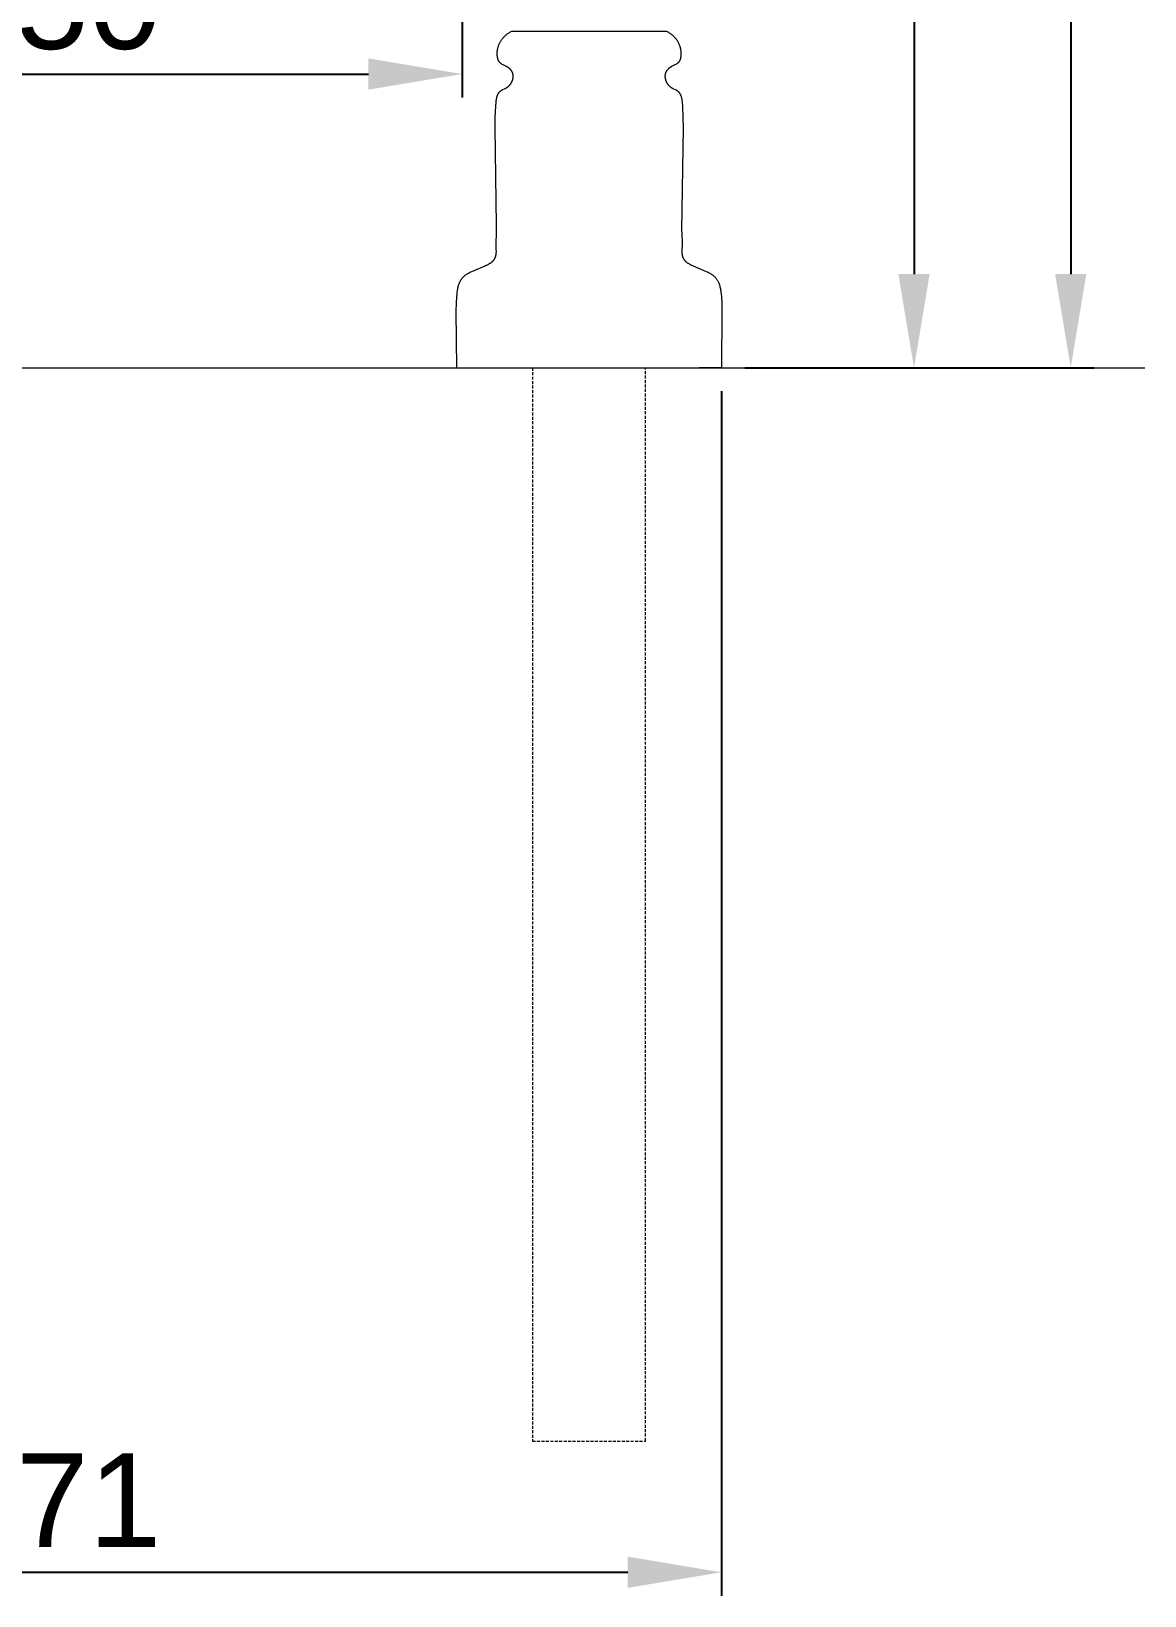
# Model space of a CAD drawing. Header units: millimetres. Extents: x 311 to 4068, y 1050 to 3803.
# Drawn here: x 730 to 1205, y 2025 to 2693 of the extents above; entities that cross this region are included whole.
import ezdxf

# ---------------------------------------------------------------- set-up
doc = ezdxf.new("R2010")
doc.units = ezdxf.units.MM
doc.linetypes.add('HIDDEN', pattern=[1.905, 1.27, -0.635])
for name, color, linetype, lineweight in [('ZANO_R', 7, 'Continuous', 0), ('ZANO_R_przerywana', 7, 'HIDDEN', 0), ('ZANO_W', 1, 'Continuous', 0)]:
    doc.layers.add(name, color=color, linetype=linetype, lineweight=lineweight)
doc.styles.get("Standard").update_dxf_attribs({"font": 'ARIALUNI.TTF'})
doc.dimstyles.new('pl i ang', dxfattribs={"dimtxt": 50, "dimasz": 50, "dimexe": 1.25, "dimexo": 0.625, "dimgap": 10, "dimtad": 1, "dimtoh": 1, "dimtxsty": 'Standard', "dimcen": 2.5, "dimclrd": 1, "dimclre": 1, "dimclrt": 1, "dimadec": 0, "dimazin": 0, "dimtfac": 1, "dimtmove": 0, "dimatfit": 3, "dimfxl": 1, "dimarcsym": 1})

# ---------------------------------------------------------------- blocks, each defined once
blk = doc.blocks.new('*D396')
at = {"layer": 'ZANO_W', "color": 1, "lineweight": -2}
for p, q in [((453.09, 2539.42), (453.09, 2025.45)), ((1024.39, 2539.42), (1024.39, 2025.45)), ((493.09, 2035.45), (984.39, 2035.45))]:
    blk.add_line(p, q, dxfattribs=at)
at = {"layer": 'ZANO_W', "color": 1}
for points in [[(493.09, 2042.12), (493.09, 2028.78), (453.09, 2035.45)], [(984.39, 2028.78), (984.39, 2042.12), (1024.39, 2035.45)]]:
    blk.add_solid(points, dxfattribs=at)
at = {"layer": 'ZANO_W', "color": 1, "insert": (738.74, 2065.89), "char_height": 40, "attachment_point": 5}
blk.add_mtext('571', dxfattribs=at)
blk = doc.blocks.new('*D403')
at = {"layer": 'ZANO_W', "color": 1, "lineweight": -2}
for p, q in [((977.97, 3485.19), (1116.58, 3485.19)), ((1106.58, 3445.19), (1106.58, 2589.42)), ((1034.39, 2549.42), (1116.58, 2549.42))]:
    blk.add_line(p, q, dxfattribs=at)
at = {"layer": 'ZANO_W', "color": 1}
for points in [[(1113.24, 3445.19), (1099.91, 3445.19), (1106.58, 3485.19)], [(1099.91, 2589.42), (1113.24, 2589.42), (1106.58, 2549.42)]]:
    blk.add_solid(points, dxfattribs=at)
at = {"layer": 'ZANO_W', "color": 1, "insert": (1076.14, 3017.3), "char_height": 40, "attachment_point": 5, "rotation": 90}
blk.add_mtext('936', dxfattribs=at)
blk = doc.blocks.new('*D407')
at = {"layer": 'ZANO_W', "color": 1, "lineweight": -2}
for p, q in [((563.75, 2930.86), (563.75, 2664.75)), ((913.74, 2930.86), (913.74, 2664.75)), ((603.75, 2674.75), (873.74, 2674.75))]:
    blk.add_line(p, q, dxfattribs=at)
at = {"layer": 'ZANO_W', "color": 1}
for points in [[(603.75, 2681.41), (603.75, 2668.08), (563.75, 2674.75)], [(873.74, 2668.08), (873.74, 2681.41), (913.74, 2674.75)]]:
    blk.add_solid(points, dxfattribs=at)
at = {"layer": 'ZANO_W', "color": 1, "insert": (738.75, 2705.18), "char_height": 40, "attachment_point": 5}
blk.add_mtext('350', dxfattribs=at)
blk = doc.blocks.new('*D409')
at = {"layer": 'ZANO_W', "color": 1, "lineweight": -2}
for p, q in [((748.74, 3712.07), (1183.47, 3712.07)), ((1173.47, 3672.07), (1173.47, 2589.42)), ((1034.37, 2549.42), (1183.47, 2549.42))]:
    blk.add_line(p, q, dxfattribs=at)
at = {"layer": 'ZANO_W', "color": 1}
for points in [[(1180.14, 3672.07), (1166.81, 3672.07), (1173.47, 3712.07)], [(1166.81, 2589.42), (1180.14, 2589.42), (1173.47, 2549.42)]]:
    blk.add_solid(points, dxfattribs=at)
at = {"layer": 'ZANO_W', "color": 1, "insert": (1143.04, 3130.74), "char_height": 40, "attachment_point": 5, "rotation": 90}
blk.add_mtext('1163', dxfattribs=at)

msp = doc.modelspace()

# ---------------------------------------------------------------- linework, layer by layer
at = {"layer": 'ZANO_R'}
for p, q in [((931.16, 2690.17), (931.36, 2690.41)), ((931.36, 2690.41), (931.58, 2690.64)), ((931.58, 2690.64), (931.8, 2690.86)), ((931.8, 2690.86), (932.02, 2691.08)), ((932.02, 2691.08), (932.25, 2691.29)), ((932.25, 2691.29), (932.49, 2691.49)), ((932.49, 2691.49), (932.74, 2691.68)), ((932.74, 2691.68), (932.98, 2691.87)), ((932.98, 2691.87), (933.24, 2692.05)), ((933.24, 2692.05), (933.5, 2692.23)), ((933.5, 2692.23), (933.76, 2692.39)), ((933.76, 2692.39), (934.03, 2692.55)), ((934.03, 2692.55), (934.31, 2692.71)), ((934.31, 2692.71), (934.59, 2692.85)), ((934.59, 2692.85), (934.87, 2692.99)), ((934.87, 2692.99), (934.87, 2692.99)), ((934.87, 2692.99), (934.87, 2692.99)), ((934.87, 2692.99), (934.88, 2692.99)), ((934.88, 2692.99), (934.95, 2692.99)), ((934.95, 2692.99), (935.23, 2692.99)), ((935.23, 2692.99), (936.49, 2692.99)), ((936.49, 2692.99), (942.13, 2692.99)), ((942.13, 2692.99), (963.43, 2692.99)), ((963.43, 2692.99), (995.36, 2692.99)), ((995.36, 2692.99), (1000.92, 2692.99)), ((1000.92, 2692.99), (1001.2, 2692.85)), ((1001.2, 2692.85), (1001.48, 2692.71)), ((1001.48, 2692.71), (1001.76, 2692.55)), ((1001.76, 2692.55), (1002.03, 2692.39)), ((1002.03, 2692.39), (1002.29, 2692.23)), ((1002.29, 2692.23), (1002.55, 2692.05)), ((1002.55, 2692.05), (1002.8, 2691.87)), ((1002.8, 2691.87), (1003.05, 2691.68)), ((1003.05, 2691.68), (1003.3, 2691.49)), ((1003.3, 2691.49), (1003.53, 2691.29)), ((1003.53, 2691.29), (1003.77, 2691.08)), ((1003.77, 2691.08), (1003.99, 2690.86)), ((1003.99, 2690.86), (1004.21, 2690.64)), ((1004.21, 2690.64), (1004.42, 2690.41)), ((1004.42, 2690.41), (1004.63, 2690.17)), ((928.68, 2683.68), (928.69, 2683.87)), ((928.68, 2683.49), (928.68, 2683.68)), ((928.69, 2683.87), (928.7, 2684.06)), ((928.7, 2684.06), (928.71, 2684.26)), ((928.71, 2684.26), (928.73, 2684.45)), ((928.73, 2684.45), (928.75, 2684.64)), ((928.75, 2684.64), (928.78, 2684.84)), ((928.78, 2684.84), (928.81, 2685.03)), ((928.81, 2685.03), (928.84, 2685.22)), ((928.84, 2685.22), (928.87, 2685.41)), ((928.87, 2685.41), (928.91, 2685.6)), ((928.91, 2685.6), (928.96, 2685.78)), ((928.96, 2685.78), (929, 2685.97)), ((929, 2685.97), (929.05, 2686.16)), ((929.05, 2686.16), (929.12, 2686.41)), ((929.12, 2686.41), (929.2, 2686.67)), ((929.2, 2686.67), (929.29, 2686.92)), ((929.29, 2686.92), (929.38, 2687.17)), ((929.38, 2687.17), (929.48, 2687.42)), ((929.48, 2687.42), (929.58, 2687.66)), ((929.58, 2687.66), (929.69, 2687.9)), ((929.69, 2687.9), (929.81, 2688.14)), ((929.81, 2688.14), (929.93, 2688.38)), ((929.93, 2688.38), (930.06, 2688.61)), ((930.06, 2688.61), (930.2, 2688.84)), ((930.2, 2688.84), (930.34, 2689.06)), ((930.34, 2689.06), (930.48, 2689.29)), ((930.48, 2689.29), (930.63, 2689.5)), ((930.63, 2689.5), (930.79, 2689.72)), ((930.79, 2689.72), (930.96, 2689.93)), ((930.96, 2689.93), (931.16, 2690.17)), ((1004.63, 2690.17), (1004.83, 2689.93)), ((1004.83, 2689.93), (1005, 2689.72)), ((1005, 2689.72), (1005.15, 2689.5)), ((1005.15, 2689.5), (1005.31, 2689.29)), ((1005.31, 2689.29), (1005.45, 2689.06)), ((1005.45, 2689.06), (1005.59, 2688.84)), ((1005.59, 2688.84), (1005.73, 2688.61)), ((1005.73, 2688.61), (1005.85, 2688.38)), ((1005.85, 2688.38), (1005.98, 2688.14)), ((1005.98, 2688.14), (1006.09, 2687.9)), ((1006.09, 2687.9), (1006.2, 2687.66)), ((1006.2, 2687.66), (1006.31, 2687.42)), ((1006.31, 2687.42), (1006.41, 2687.17)), ((1006.41, 2687.17), (1006.5, 2686.92)), ((1006.5, 2686.92), (1006.58, 2686.67)), ((1006.58, 2686.67), (1006.66, 2686.41)), ((1006.66, 2686.41), (1006.74, 2686.16)), ((1006.74, 2686.16), (1006.79, 2685.97)), ((1006.79, 2685.97), (1006.83, 2685.78)), ((1006.83, 2685.78), (1006.87, 2685.6)), ((1006.87, 2685.6), (1006.91, 2685.41)), ((1006.91, 2685.41), (1006.95, 2685.22)), ((1006.95, 2685.22), (1006.98, 2685.03)), ((1006.98, 2685.03), (1007.01, 2684.84)), ((1007.01, 2684.84), (1007.04, 2684.64)), ((1007.04, 2684.64), (1007.06, 2684.45)), ((1007.06, 2684.45), (1007.07, 2684.26)), ((1007.07, 2684.26), (1007.09, 2684.06)), ((1007.09, 2684.06), (1007.1, 2683.87)), ((1007.1, 2683.87), (1007.11, 2683.68)), ((1007.11, 2683.68), (1007.11, 2683.49)), ((928.68, 2683.29), (928.68, 2683.49)), ((928.68, 2683.1), (928.68, 2683.29)), ((928.69, 2682.91), (928.68, 2683.1)), ((928.7, 2682.72), (928.69, 2682.91)), ((928.72, 2682.52), (928.7, 2682.72)), ((928.74, 2682.31), (928.72, 2682.52)), ((928.77, 2682.11), (928.74, 2682.31)), ((928.8, 2681.9), (928.77, 2682.11)), ((928.84, 2681.69), (928.8, 2681.9)), ((928.89, 2681.48), (928.84, 2681.69)), ((928.94, 2681.28), (928.89, 2681.48)), ((928.97, 2681.18), (928.94, 2681.28)), ((929, 2681.08), (928.97, 2681.18)), ((929.03, 2680.98), (929, 2681.08)), ((929.07, 2680.88), (929.03, 2680.98)), ((929.1, 2680.78), (929.07, 2680.88)), ((929.14, 2680.68), (929.1, 2680.78)), ((929.18, 2680.59), (929.14, 2680.68)), ((929.22, 2680.5), (929.18, 2680.59)), ((929.27, 2680.41), (929.22, 2680.5)), ((929.31, 2680.32), (929.27, 2680.41)), ((929.36, 2680.23), (929.31, 2680.32)), ((929.41, 2680.14), (929.36, 2680.23)), ((929.46, 2680.06), (929.41, 2680.14)), ((929.51, 2679.98), (929.46, 2680.06)), ((929.57, 2679.91), (929.51, 2679.98)), ((929.62, 2679.84), (929.57, 2679.91)), ((929.67, 2679.77), (929.62, 2679.84)), ((929.73, 2679.71), (929.67, 2679.77)), ((929.79, 2679.65), (929.73, 2679.71)), ((929.84, 2679.59), (929.79, 2679.65)), ((929.9, 2679.53), (929.84, 2679.59)), ((929.96, 2679.48), (929.9, 2679.53)), ((930.02, 2679.43), (929.96, 2679.48)), ((930.08, 2679.38), (930.02, 2679.43)), ((930.15, 2679.33), (930.08, 2679.38)), ((930.21, 2679.28), (930.15, 2679.33)), ((930.34, 2679.19), (930.21, 2679.28)), ((930.47, 2679.11), (930.34, 2679.19)), ((930.66, 2678.99), (930.47, 2679.11)), ((930.85, 2678.88), (930.66, 2678.99)), ((931.23, 2678.67), (930.85, 2678.88)), ((932.43, 2678.06), (931.23, 2678.67)), ((932.82, 2677.85), (932.43, 2678.06)), ((933.01, 2677.74), (932.82, 2677.85)), ((933.2, 2677.63), (933.01, 2677.74)), ((933.38, 2677.51), (933.2, 2677.63)), ((933.47, 2677.45), (933.38, 2677.51)), ((933.56, 2677.39), (933.47, 2677.45)), ((933.64, 2677.32), (933.56, 2677.39)), ((933.73, 2677.25), (933.64, 2677.32)), ((933.81, 2677.19), (933.73, 2677.25)), ((933.9, 2677.12), (933.81, 2677.19)), ((933.98, 2677.05), (933.9, 2677.12)), ((934.06, 2676.98), (933.98, 2677.05)), ((934.13, 2676.9), (934.06, 2676.98)), ((934.21, 2676.83), (934.13, 2676.9)), ((1001.65, 2676.9), (1001.58, 2676.83)), ((1001.73, 2676.98), (1001.65, 2676.9)), ((1001.81, 2677.05), (1001.73, 2676.98)), ((1001.89, 2677.12), (1001.81, 2677.05)), ((1001.97, 2677.19), (1001.89, 2677.12)), ((1002.06, 2677.25), (1001.97, 2677.19)), ((1002.14, 2677.32), (1002.06, 2677.25)), ((1002.23, 2677.39), (1002.14, 2677.32)), ((1002.32, 2677.45), (1002.23, 2677.39)), ((1002.41, 2677.51), (1002.32, 2677.45)), ((1002.59, 2677.63), (1002.41, 2677.51)), ((1002.77, 2677.74), (1002.59, 2677.63)), ((1002.96, 2677.85), (1002.77, 2677.74)), ((1003.35, 2678.06), (1002.96, 2677.85)), ((1004.55, 2678.67), (1003.35, 2678.06)), ((1004.94, 2678.88), (1004.55, 2678.67)), ((1005.13, 2678.99), (1004.94, 2678.88)), ((1005.32, 2679.11), (1005.13, 2678.99)), ((1005.45, 2679.19), (1005.32, 2679.11)), ((1005.58, 2679.28), (1005.45, 2679.19)), ((1005.64, 2679.33), (1005.58, 2679.28)), ((1005.7, 2679.38), (1005.64, 2679.33)), ((1005.77, 2679.43), (1005.7, 2679.38)), ((1005.83, 2679.48), (1005.77, 2679.43)), ((1005.89, 2679.53), (1005.83, 2679.48)), ((1005.94, 2679.59), (1005.89, 2679.53)), ((1006, 2679.65), (1005.94, 2679.59)), ((1006.06, 2679.71), (1006, 2679.65)), ((1006.11, 2679.77), (1006.06, 2679.71)), ((1006.17, 2679.84), (1006.11, 2679.77)), ((1006.22, 2679.91), (1006.17, 2679.84)), ((1006.27, 2679.98), (1006.22, 2679.91)), ((1006.33, 2680.06), (1006.27, 2679.98)), ((1006.38, 2680.14), (1006.33, 2680.06)), ((1006.43, 2680.23), (1006.38, 2680.14)), ((1006.48, 2680.32), (1006.43, 2680.23)), ((1006.52, 2680.41), (1006.48, 2680.32)), ((1006.57, 2680.5), (1006.52, 2680.41)), ((1006.61, 2680.59), (1006.57, 2680.5)), ((1006.65, 2680.68), (1006.61, 2680.59)), ((1006.68, 2680.78), (1006.65, 2680.68)), ((1006.72, 2680.88), (1006.68, 2680.78)), ((1006.75, 2680.98), (1006.72, 2680.88)), ((1006.79, 2681.08), (1006.75, 2680.98)), ((1006.82, 2681.18), (1006.79, 2681.08)), ((1006.85, 2681.28), (1006.82, 2681.18)), ((1006.9, 2681.48), (1006.85, 2681.28)), ((1006.94, 2681.69), (1006.9, 2681.48)), ((1006.98, 2681.9), (1006.94, 2681.69)), ((1007.02, 2682.11), (1006.98, 2681.9)), ((1007.05, 2682.31), (1007.02, 2682.11)), ((1007.07, 2682.52), (1007.05, 2682.31)), ((1007.09, 2682.72), (1007.07, 2682.52)), ((1007.1, 2682.91), (1007.09, 2682.72)), ((1007.11, 2683.1), (1007.1, 2682.91)), ((1007.11, 2683.49), (1007.11, 2683.29)), ((1007.11, 2683.29), (1007.11, 2683.1)), ((934.12, 2670.16), (934.2, 2670.26)), ((934.2, 2670.26), (934.28, 2670.37)), ((934.28, 2676.75), (934.21, 2676.83)), ((934.35, 2676.68), (934.28, 2676.75)), ((934.28, 2670.37), (934.36, 2670.48)), ((934.42, 2676.6), (934.35, 2676.68)), ((934.36, 2670.48), (934.44, 2670.59)), ((934.49, 2676.53), (934.42, 2676.6)), ((934.44, 2670.59), (934.52, 2670.7)), ((934.55, 2676.45), (934.49, 2676.53)), ((934.52, 2670.7), (934.59, 2670.82)), ((934.61, 2676.37), (934.55, 2676.45)), ((934.59, 2670.82), (934.66, 2670.93)), ((934.67, 2676.29), (934.61, 2676.37)), ((934.66, 2670.93), (934.73, 2671.05)), ((934.73, 2676.21), (934.67, 2676.29)), ((934.82, 2676.09), (934.73, 2676.21)), ((934.73, 2671.05), (934.8, 2671.17)), ((934.8, 2671.17), (934.86, 2671.29)), ((934.89, 2675.96), (934.82, 2676.09)), ((934.86, 2671.29), (934.93, 2671.41)), ((934.97, 2675.84), (934.89, 2675.96)), ((934.93, 2671.41), (934.99, 2671.53)), ((935.04, 2675.71), (934.97, 2675.84)), ((934.99, 2671.53), (935.04, 2671.65)), ((935.1, 2675.58), (935.04, 2675.71)), ((935.04, 2671.65), (935.09, 2671.78)), ((935.09, 2671.78), (935.14, 2671.9)), ((935.16, 2675.46), (935.1, 2675.58)), ((935.14, 2671.9), (935.19, 2672.03)), ((935.21, 2675.33), (935.16, 2675.46)), ((935.19, 2672.03), (935.24, 2672.16)), ((935.26, 2675.2), (935.21, 2675.33)), ((935.24, 2672.16), (935.28, 2672.29)), ((935.3, 2675.07), (935.26, 2675.2)), ((935.28, 2672.29), (935.32, 2672.42)), ((935.34, 2674.94), (935.3, 2675.07)), ((935.32, 2672.42), (935.35, 2672.55)), ((935.38, 2674.81), (935.34, 2674.94)), ((935.35, 2672.55), (935.38, 2672.68)), ((935.41, 2674.67), (935.38, 2674.81)), ((935.38, 2672.68), (935.41, 2672.81)), ((935.44, 2674.54), (935.41, 2674.67)), ((935.41, 2672.81), (935.43, 2672.94)), ((935.43, 2672.94), (935.46, 2673.08)), ((935.46, 2674.41), (935.44, 2674.54)), ((935.48, 2674.28), (935.46, 2674.41)), ((935.46, 2673.08), (935.47, 2673.21)), ((935.47, 2673.21), (935.49, 2673.34)), ((935.49, 2674.14), (935.48, 2674.28)), ((935.5, 2674.01), (935.49, 2674.14)), ((935.49, 2673.34), (935.5, 2673.47)), ((935.5, 2673.88), (935.5, 2674.01)), ((935.51, 2673.74), (935.5, 2673.88)), ((935.5, 2673.61), (935.51, 2673.74)), ((935.5, 2673.47), (935.5, 2673.61)), ((1000.29, 2674.01), (1000.28, 2673.88)), ((1000.28, 2673.88), (1000.28, 2673.74)), ((1000.28, 2673.74), (1000.28, 2673.61)), ((1000.28, 2673.61), (1000.29, 2673.47)), ((1000.3, 2674.14), (1000.29, 2674.01)), ((1000.29, 2673.47), (1000.3, 2673.34)), ((1000.31, 2674.28), (1000.3, 2674.14)), ((1000.3, 2673.34), (1000.31, 2673.21)), ((1000.33, 2674.41), (1000.31, 2674.28)), ((1000.31, 2673.21), (1000.33, 2673.08)), ((1000.35, 2674.54), (1000.33, 2674.41)), ((1000.33, 2673.08), (1000.35, 2672.94)), ((1000.38, 2674.67), (1000.35, 2674.54)), ((1000.35, 2672.94), (1000.38, 2672.81)), ((1000.41, 2674.81), (1000.38, 2674.67)), ((1000.38, 2672.81), (1000.41, 2672.68)), ((1000.44, 2674.94), (1000.41, 2674.81)), ((1000.41, 2672.68), (1000.44, 2672.55)), ((1000.48, 2675.07), (1000.44, 2674.94)), ((1000.44, 2672.55), (1000.47, 2672.42)), ((1000.47, 2672.42), (1000.51, 2672.29)), ((1000.53, 2675.2), (1000.48, 2675.07)), ((1000.51, 2672.29), (1000.55, 2672.16)), ((1000.58, 2675.33), (1000.53, 2675.2)), ((1000.55, 2672.16), (1000.6, 2672.03)), ((1000.63, 2675.46), (1000.58, 2675.33)), ((1000.6, 2672.03), (1000.64, 2671.9)), ((1000.69, 2675.58), (1000.63, 2675.46)), ((1000.64, 2671.9), (1000.69, 2671.78)), ((1000.75, 2675.71), (1000.69, 2675.58)), ((1000.69, 2671.78), (1000.75, 2671.65)), ((1000.82, 2675.84), (1000.75, 2675.71)), ((1000.75, 2671.65), (1000.8, 2671.53)), ((1000.8, 2671.53), (1000.86, 2671.41)), ((1000.89, 2675.96), (1000.82, 2675.84)), ((1000.86, 2671.41), (1000.92, 2671.29)), ((1000.97, 2676.09), (1000.89, 2675.96)), ((1000.92, 2671.29), (1000.99, 2671.17)), ((1001.06, 2676.21), (1000.97, 2676.09)), ((1000.99, 2671.17), (1001.05, 2671.05)), ((1001.05, 2671.05), (1001.12, 2670.93)), ((1001.11, 2676.29), (1001.06, 2676.21)), ((1001.17, 2676.37), (1001.11, 2676.29)), ((1001.12, 2670.93), (1001.19, 2670.82)), ((1001.24, 2676.45), (1001.17, 2676.37)), ((1001.19, 2670.82), (1001.27, 2670.7)), ((1001.3, 2676.53), (1001.24, 2676.45)), ((1001.27, 2670.7), (1001.34, 2670.59)), ((1001.37, 2676.6), (1001.3, 2676.53)), ((1001.34, 2670.59), (1001.42, 2670.48)), ((1001.44, 2676.68), (1001.37, 2676.6)), ((1001.42, 2670.48), (1001.5, 2670.37)), ((1001.51, 2676.75), (1001.44, 2676.68)), ((1001.5, 2670.37), (1001.59, 2670.26)), ((1001.58, 2676.83), (1001.51, 2676.75)), ((1001.59, 2670.26), (1001.67, 2670.16)), ((928.22, 2663.06), (928.28, 2663.55)), ((928.28, 2663.55), (928.32, 2663.8)), ((928.32, 2663.8), (928.36, 2664.04)), ((928.36, 2664.04), (928.41, 2664.29)), ((928.41, 2664.29), (928.46, 2664.53)), ((928.46, 2664.53), (928.51, 2664.76)), ((928.51, 2664.76), (928.58, 2665)), ((928.58, 2665), (928.65, 2665.23)), ((928.65, 2665.23), (928.72, 2665.45)), ((928.72, 2665.45), (928.76, 2665.56)), ((928.76, 2665.56), (928.8, 2665.67)), ((928.8, 2665.67), (928.85, 2665.78)), ((928.85, 2665.78), (928.89, 2665.89)), ((928.89, 2665.89), (928.94, 2665.99)), ((928.94, 2665.99), (928.99, 2666.1)), ((928.99, 2666.1), (929.04, 2666.2)), ((929.04, 2666.2), (929.1, 2666.3)), ((929.1, 2666.3), (929.16, 2666.4)), ((929.16, 2666.4), (929.21, 2666.5)), ((929.21, 2666.5), (929.28, 2666.6)), ((929.28, 2666.6), (929.34, 2666.69)), ((929.34, 2666.69), (929.4, 2666.79)), ((929.4, 2666.79), (929.47, 2666.88)), ((929.47, 2666.88), (929.54, 2666.97)), ((929.54, 2666.97), (929.62, 2667.06)), ((929.62, 2667.06), (929.69, 2667.14)), ((929.69, 2667.14), (929.77, 2667.23)), ((929.77, 2667.23), (929.85, 2667.31)), ((929.85, 2667.31), (929.94, 2667.39)), ((929.94, 2667.39), (930.02, 2667.47)), ((930.02, 2667.47), (930.11, 2667.54)), ((930.11, 2667.54), (930.2, 2667.62)), ((930.2, 2667.62), (930.3, 2667.69)), ((930.3, 2667.69), (930.4, 2667.75)), ((930.4, 2667.75), (930.5, 2667.82)), ((930.5, 2667.82), (930.6, 2667.88)), ((930.6, 2667.88), (930.71, 2667.95)), ((930.71, 2667.95), (930.82, 2668)), ((930.82, 2668), (930.93, 2668.06)), ((930.93, 2668.06), (931.15, 2668.16)), ((931.15, 2668.16), (931.84, 2668.46)), ((931.84, 2668.46), (932.07, 2668.57)), ((932.07, 2668.57), (932.19, 2668.62)), ((932.19, 2668.62), (932.31, 2668.68)), ((932.31, 2668.68), (932.42, 2668.74)), ((932.42, 2668.74), (932.54, 2668.81)), ((932.54, 2668.81), (932.65, 2668.87)), ((932.65, 2668.87), (932.75, 2668.94)), ((932.75, 2668.94), (932.86, 2669.01)), ((932.86, 2669.01), (932.96, 2669.08)), ((932.96, 2669.08), (933.07, 2669.15)), ((933.07, 2669.15), (933.17, 2669.23)), ((933.17, 2669.23), (933.27, 2669.31)), ((933.27, 2669.31), (933.37, 2669.4)), ((933.37, 2669.4), (933.47, 2669.49)), ((933.47, 2669.49), (933.57, 2669.57)), ((933.57, 2669.57), (933.66, 2669.67)), ((933.66, 2669.67), (933.76, 2669.76)), ((933.76, 2669.76), (933.85, 2669.86)), ((933.85, 2669.86), (933.94, 2669.95)), ((933.94, 2669.95), (934.03, 2670.06)), ((934.03, 2670.06), (934.12, 2670.16)), ((1001.67, 2670.16), (1001.76, 2670.06)), ((1001.76, 2670.06), (1001.85, 2669.95)), ((1001.85, 2669.95), (1001.94, 2669.86)), ((1001.94, 2669.86), (1002.03, 2669.76)), ((1002.03, 2669.76), (1002.12, 2669.67)), ((1002.12, 2669.67), (1002.22, 2669.57)), ((1002.22, 2669.57), (1002.32, 2669.49)), ((1002.32, 2669.49), (1002.41, 2669.4)), ((1002.41, 2669.4), (1002.51, 2669.31)), ((1002.51, 2669.31), (1002.62, 2669.23)), ((1002.62, 2669.23), (1002.72, 2669.15)), ((1002.72, 2669.15), (1002.82, 2669.08)), ((1002.82, 2669.08), (1002.93, 2669.01)), ((1002.93, 2669.01), (1003.03, 2668.94)), ((1003.03, 2668.94), (1003.14, 2668.87)), ((1003.14, 2668.87), (1003.25, 2668.81)), ((1003.25, 2668.81), (1003.36, 2668.74)), ((1003.36, 2668.74), (1003.48, 2668.68)), ((1003.48, 2668.68), (1003.6, 2668.62)), ((1003.6, 2668.62), (1003.71, 2668.57)), ((1003.71, 2668.57), (1003.95, 2668.46)), ((1003.95, 2668.46), (1004.64, 2668.16)), ((1004.64, 2668.16), (1004.86, 2668.06)), ((1004.86, 2668.06), (1004.97, 2668)), ((1004.97, 2668), (1005.08, 2667.95)), ((1005.08, 2667.95), (1005.18, 2667.88)), ((1005.18, 2667.88), (1005.29, 2667.82)), ((1005.29, 2667.82), (1005.39, 2667.75)), ((1005.39, 2667.75), (1005.49, 2667.69)), ((1005.49, 2667.69), (1005.58, 2667.62)), ((1005.58, 2667.62), (1005.68, 2667.54)), ((1005.68, 2667.54), (1005.77, 2667.47)), ((1005.77, 2667.47), (1005.85, 2667.39)), ((1005.85, 2667.39), (1005.94, 2667.31)), ((1005.94, 2667.31), (1006.02, 2667.23)), ((1006.02, 2667.23), (1006.1, 2667.14)), ((1006.1, 2667.14), (1006.17, 2667.06)), ((1006.17, 2667.06), (1006.24, 2666.97)), ((1006.24, 2666.97), (1006.31, 2666.88)), ((1006.31, 2666.88), (1006.38, 2666.79)), ((1006.38, 2666.79), (1006.45, 2666.69)), ((1006.45, 2666.69), (1006.51, 2666.6)), ((1006.51, 2666.6), (1006.57, 2666.5)), ((1006.57, 2666.5), (1006.63, 2666.4)), ((1006.63, 2666.4), (1006.69, 2666.3)), ((1006.69, 2666.3), (1006.74, 2666.2)), ((1006.74, 2666.2), (1006.8, 2666.1)), ((1006.8, 2666.1), (1006.85, 2665.99)), ((1006.85, 2665.99), (1006.89, 2665.89)), ((1006.89, 2665.89), (1006.94, 2665.78)), ((1006.94, 2665.78), (1006.98, 2665.67)), ((1006.98, 2665.67), (1007.03, 2665.56)), ((1007.03, 2665.56), (1007.07, 2665.45)), ((1007.07, 2665.45), (1007.14, 2665.23)), ((1007.14, 2665.23), (1007.21, 2665)), ((1007.21, 2665), (1007.27, 2664.76)), ((1007.27, 2664.76), (1007.33, 2664.53)), ((1007.33, 2664.53), (1007.38, 2664.29)), ((1007.38, 2664.29), (1007.43, 2664.04)), ((1007.43, 2664.04), (1007.47, 2663.8)), ((1007.47, 2663.8), (1007.5, 2663.55)), ((1007.5, 2663.55), (1007.56, 2663.06)), ((927.85, 2656.24), (928.08, 2661.1)), ((928.08, 2661.1), (928.18, 2662.56)), ((928.18, 2662.56), (928.22, 2663.06)), ((1007.56, 2663.06), (1007.61, 2662.56)), ((1007.61, 2662.56), (1007.71, 2661.1)), ((1007.71, 2661.1), (1007.94, 2656.24)), ((927.8, 2651.79), (927.85, 2656.24)), ((928.42, 2610.29), (927.8, 2651.79)), ((1007.99, 2651.79), (1007.38, 2608.23)), ((1007.94, 2656.24), (1007.99, 2651.79)), ((928.37, 2606.4), (928.42, 2610.29)), ((928.21, 2602.96), (928.37, 2606.4)), ((1007.38, 2608.23), (1007.42, 2606.4)), ((1007.42, 2606.4), (1007.58, 2602.96)), ((927.91, 2596.61), (927.96, 2596.74)), ((927.96, 2596.74), (928, 2596.87)), ((928, 2596.87), (928.04, 2597)), ((928.04, 2597), (928.08, 2597.13)), ((928.08, 2597.13), (928.11, 2597.26)), ((928.11, 2597.26), (928.14, 2597.4)), ((928.14, 2597.4), (928.17, 2597.54)), ((928.17, 2597.54), (928.19, 2597.68)), ((928.19, 2597.68), (928.22, 2597.82)), ((928.2, 2602.46), (928.21, 2602.96)), ((928.21, 2601.93), (928.2, 2602.46)), ((928.3, 2599.73), (928.21, 2601.93)), ((928.22, 2597.82), (928.24, 2597.96)), ((928.24, 2597.96), (928.25, 2598.11)), ((928.25, 2598.11), (928.28, 2598.37)), ((928.28, 2598.37), (928.29, 2598.63)), ((928.29, 2598.63), (928.31, 2598.9)), ((928.31, 2599.17), (928.3, 2599.73)), ((928.31, 2598.9), (928.31, 2599.17)), ((1007.58, 2601.93), (1007.48, 2599.73)), ((1007.48, 2599.73), (1007.48, 2599.17)), ((1007.48, 2599.17), (1007.48, 2598.9)), ((1007.48, 2598.9), (1007.49, 2598.63)), ((1007.49, 2598.63), (1007.51, 2598.37)), ((1007.51, 2598.37), (1007.53, 2598.11)), ((1007.53, 2598.11), (1007.55, 2597.96)), ((1007.55, 2597.96), (1007.57, 2597.82)), ((1007.57, 2597.82), (1007.59, 2597.68)), ((1007.58, 2602.96), (1007.59, 2602.46)), ((1007.59, 2602.46), (1007.58, 2601.93)), ((1007.59, 2597.68), (1007.62, 2597.54)), ((1007.62, 2597.54), (1007.65, 2597.4)), ((1007.65, 2597.4), (1007.68, 2597.26)), ((1007.68, 2597.26), (1007.71, 2597.13)), ((1007.71, 2597.13), (1007.75, 2597)), ((1007.75, 2597), (1007.79, 2596.87)), ((1007.79, 2596.87), (1007.83, 2596.74)), ((1007.83, 2596.74), (1007.88, 2596.61)), ((916.88, 2590.06), (917.37, 2590.31)), ((917.37, 2590.31), (917.87, 2590.55)), ((917.87, 2590.55), (918.86, 2590.99)), ((918.86, 2590.99), (923.5, 2592.92)), ((923.5, 2592.92), (923.99, 2593.14)), ((923.99, 2593.14), (924.47, 2593.37)), ((924.47, 2593.37), (924.93, 2593.6)), ((924.93, 2593.6), (925.16, 2593.73)), ((925.16, 2593.73), (925.38, 2593.85)), ((925.38, 2593.85), (925.59, 2593.98)), ((925.59, 2593.98), (925.79, 2594.11)), ((925.79, 2594.11), (925.99, 2594.24)), ((925.99, 2594.24), (926.18, 2594.37)), ((926.18, 2594.37), (926.3, 2594.46)), ((926.3, 2594.46), (926.41, 2594.55)), ((926.41, 2594.55), (926.52, 2594.65)), ((926.52, 2594.65), (926.63, 2594.74)), ((926.63, 2594.74), (926.74, 2594.84)), ((926.74, 2594.84), (926.84, 2594.94)), ((926.84, 2594.94), (926.93, 2595.04)), ((926.93, 2595.04), (927.02, 2595.14)), ((927.02, 2595.14), (927.11, 2595.24)), ((927.11, 2595.24), (927.2, 2595.35)), ((927.2, 2595.35), (927.28, 2595.46)), ((927.28, 2595.46), (927.36, 2595.56)), ((927.36, 2595.56), (927.43, 2595.67)), ((927.43, 2595.67), (927.51, 2595.78)), ((927.51, 2595.78), (927.57, 2595.9)), ((927.57, 2595.9), (927.64, 2596.01)), ((927.64, 2596.01), (927.7, 2596.13)), ((927.7, 2596.13), (927.76, 2596.25)), ((927.76, 2596.25), (927.81, 2596.37)), ((927.81, 2596.37), (927.86, 2596.49)), ((927.86, 2596.49), (927.91, 2596.61)), ((1007.88, 2596.61), (1007.92, 2596.49)), ((1007.92, 2596.49), (1007.98, 2596.37)), ((1007.98, 2596.37), (1008.03, 2596.25)), ((1008.03, 2596.25), (1008.09, 2596.13)), ((1008.09, 2596.13), (1008.15, 2596.01)), ((1008.15, 2596.01), (1008.21, 2595.9)), ((1008.21, 2595.9), (1008.28, 2595.78)), ((1008.28, 2595.78), (1008.35, 2595.67)), ((1008.35, 2595.67), (1008.43, 2595.56)), ((1008.43, 2595.56), (1008.51, 2595.46)), ((1008.51, 2595.46), (1008.59, 2595.35)), ((1008.59, 2595.35), (1008.67, 2595.24)), ((1008.67, 2595.24), (1008.76, 2595.14)), ((1008.76, 2595.14), (1008.86, 2595.04)), ((1008.86, 2595.04), (1008.95, 2594.94)), ((1008.95, 2594.94), (1009.05, 2594.84)), ((1009.05, 2594.84), (1009.16, 2594.74)), ((1009.16, 2594.74), (1009.26, 2594.65)), ((1009.26, 2594.65), (1009.37, 2594.55)), ((1009.37, 2594.55), (1009.49, 2594.46)), ((1009.49, 2594.46), (1009.61, 2594.37)), ((1009.61, 2594.37), (1009.8, 2594.24)), ((1009.8, 2594.24), (1009.99, 2594.11)), ((1009.99, 2594.11), (1010.2, 2593.98)), ((1010.2, 2593.98), (1010.41, 2593.85)), ((1010.41, 2593.85), (1010.63, 2593.73)), ((1010.63, 2593.73), (1010.86, 2593.6)), ((1010.86, 2593.6), (1011.32, 2593.37)), ((1011.32, 2593.37), (1011.8, 2593.14)), ((1011.8, 2593.14), (1012.29, 2592.92)), ((1012.29, 2592.92), (1016.93, 2590.99)), ((1016.93, 2590.99), (1017.92, 2590.55)), ((1017.92, 2590.55), (1018.41, 2590.31)), ((1018.41, 2590.31), (1018.91, 2590.06)), ((911.82, 2583.09), (911.92, 2583.54)), ((911.92, 2583.54), (912.03, 2583.99)), ((912.03, 2583.99), (912.15, 2584.44)), ((912.15, 2584.44), (912.21, 2584.66)), ((912.21, 2584.66), (912.28, 2584.88)), ((912.28, 2584.88), (912.36, 2585.1)), ((912.36, 2585.1), (912.44, 2585.31)), ((912.44, 2585.31), (912.52, 2585.53)), ((912.52, 2585.53), (912.61, 2585.74)), ((912.61, 2585.74), (912.71, 2585.97)), ((912.71, 2585.97), (912.83, 2586.2)), ((912.83, 2586.2), (912.94, 2586.43)), ((912.94, 2586.43), (913.06, 2586.65)), ((913.06, 2586.65), (913.19, 2586.86)), ((913.19, 2586.86), (913.33, 2587.07)), ((913.33, 2587.07), (913.47, 2587.27)), ((913.47, 2587.27), (913.61, 2587.47)), ((913.61, 2587.47), (913.76, 2587.66)), ((913.76, 2587.66), (913.92, 2587.85)), ((913.92, 2587.85), (914.09, 2588.03)), ((914.09, 2588.03), (914.26, 2588.21)), ((914.26, 2588.21), (914.44, 2588.38)), ((914.44, 2588.38), (914.63, 2588.56)), ((914.63, 2588.56), (914.83, 2588.72)), ((914.83, 2588.72), (915.03, 2588.89)), ((915.03, 2588.89), (915.25, 2589.05)), ((915.25, 2589.05), (915.47, 2589.21)), ((915.47, 2589.21), (915.69, 2589.36)), ((915.69, 2589.36), (915.92, 2589.51)), ((915.92, 2589.51), (916.16, 2589.65)), ((916.16, 2589.65), (916.39, 2589.79)), ((916.39, 2589.79), (916.88, 2590.06)), ((1018.91, 2590.06), (1019.39, 2589.79)), ((1019.39, 2589.79), (1019.63, 2589.65)), ((1019.63, 2589.65), (1019.87, 2589.51)), ((1019.87, 2589.51), (1020.1, 2589.36)), ((1020.1, 2589.36), (1020.32, 2589.21)), ((1020.32, 2589.21), (1020.54, 2589.05)), ((1020.54, 2589.05), (1020.76, 2588.89)), ((1020.76, 2588.89), (1020.96, 2588.72)), ((1020.96, 2588.72), (1021.15, 2588.56)), ((1021.15, 2588.56), (1021.34, 2588.38)), ((1021.34, 2588.38), (1021.52, 2588.21)), ((1021.52, 2588.21), (1021.7, 2588.03)), ((1021.7, 2588.03), (1021.86, 2587.85)), ((1021.86, 2587.85), (1022.02, 2587.66)), ((1022.02, 2587.66), (1022.18, 2587.47)), ((1022.18, 2587.47), (1022.32, 2587.27)), ((1022.32, 2587.27), (1022.46, 2587.07)), ((1022.46, 2587.07), (1022.6, 2586.86)), ((1022.6, 2586.86), (1022.72, 2586.65)), ((1022.72, 2586.65), (1022.85, 2586.43)), ((1022.85, 2586.43), (1022.96, 2586.2)), ((1022.96, 2586.2), (1023.07, 2585.97)), ((1023.07, 2585.97), (1023.18, 2585.74)), ((1023.18, 2585.74), (1023.27, 2585.53)), ((1023.27, 2585.53), (1023.35, 2585.31)), ((1023.35, 2585.31), (1023.43, 2585.1)), ((1023.43, 2585.1), (1023.5, 2584.88)), ((1023.5, 2584.88), (1023.57, 2584.66)), ((1023.57, 2584.66), (1023.64, 2584.44)), ((1023.64, 2584.44), (1023.76, 2583.99)), ((1023.76, 2583.99), (1023.87, 2583.54)), ((1023.87, 2583.54), (1023.96, 2583.09)), ((911.18, 2573.6), (911.28, 2577.05)), ((911.28, 2577.05), (911.42, 2579.74)), ((911.42, 2579.74), (911.53, 2581.01)), ((911.53, 2581.01), (911.59, 2581.61)), ((911.59, 2581.61), (911.67, 2582.19)), ((911.67, 2582.19), (911.74, 2582.64)), ((911.74, 2582.64), (911.82, 2583.09)), ((1023.96, 2583.09), (1024.04, 2582.64)), ((1024.04, 2582.64), (1024.12, 2582.19)), ((1024.12, 2582.19), (1024.19, 2581.61)), ((1024.19, 2581.61), (1024.26, 2581.01)), ((1024.26, 2581.01), (1024.37, 2579.74)), ((1024.37, 2579.74), (1024.51, 2577.05)), ((1024.51, 2577.05), (1024.6, 2573.6)), ((911.39, 2549.42), (911.18, 2573.6)), ((1024.6, 2573.6), (1024.39, 2549.42)), ((911.4, 2549.42), (911.39, 2549.42)), ((911.39, 2549.42), (911.4, 2549.42)), ((911.4, 2549.42), (911.42, 2549.42)), ((911.42, 2549.42), (911.53, 2549.42)), ((911.53, 2549.42), (912.02, 2549.42)), ((912.02, 2549.42), (914.17, 2549.42)), ((914.17, 2549.42), (923.82, 2549.42)), ((923.82, 2549.42), (960.26, 2549.42)), ((960.26, 2549.42), (1014.89, 2549.42)), ((1021.44, 2549.42), (1014.89, 2549.42)), ((1023.6, 2549.42), (1021.44, 2549.42)), ((1024.2, 2549.42), (1023.6, 2549.42)), ((1024.35, 2549.42), (1024.2, 2549.42)), ((1024.39, 2549.42), (1024.35, 2549.42)), ((1024.39, 2549.42), (1024.39, 2549.42)), ((1024.39, 2549.42), (1024.39, 2549.42)), ((1024.39, 2549.42), (1024.39, 2549.42)), ((1024.39, 2549.42), (1024.39, 2549.42))]:
    msp.add_line(p, q, dxfattribs=at)
msp.add_lwpolyline([(311.29, 2549.42), (1205.06, 2549.42)], dxfattribs=at)
at = {"layer": 'ZANO_R_przerywana'}
for p, q in [((943.74, 2549.42), (943.74, 2091.42)), ((992.04, 2091.42), (992.04, 2549.42)), ((943.74, 2091.42), (992.04, 2091.42))]:
    msp.add_line(p, q, dxfattribs=at)

# ---------------------------------------------------------------- dimensions: what is measured, and where the dimension line sits
at = {"layer": 'ZANO_W'}
for base, p1, p2, picture, middle in [((1173.47, 2549.42), (738.74, 3712.07), (1024.37, 2549.42), '*D409', (1143.04, 3130.74)), ((1106.58, 2549.42), (967.97, 3485.19), (1024.39, 2549.42), '*D403', (1076.14, 3017.3))]:
    dim = msp.add_linear_dim(base=base, p1=p1, p2=p2, angle=90, dimstyle='pl i ang', override={"dimtxt": 40, "dimasz": 40, "dimexe": 10, "dimexo": 10, "dimtoh": 0, "dimdec": 0, "dimtdec": 0, "dimtmove": 1}, dxfattribs=at)
    dim.commit()
    dim.dimension.update_dxf_attribs({"geometry": picture, "text_midpoint": middle})
for base, p1, p2, picture, middle in [((913.74, 2674.75), (563.75, 2940.86), (913.74, 2940.86), '*D407', (738.75, 2705.18)), ((1024.39, 2035.45), (453.09, 2549.42), (1024.39, 2549.42), '*D396', (738.74, 2065.89))]:
    dim = msp.add_linear_dim(base=base, p1=p1, p2=p2, dimstyle='pl i ang', override={"dimtxt": 40, "dimasz": 40, "dimexe": 10, "dimexo": 10, "dimtoh": 0, "dimdec": 0, "dimtdec": 0, "dimtmove": 1}, dxfattribs=at)
    dim.commit()
    dim.dimension.update_dxf_attribs({"geometry": picture, "text_midpoint": middle})

doc.saveas('drawing.dxf')
